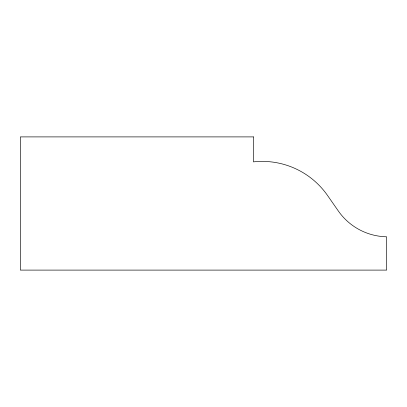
<?xml version="1.0" encoding="UTF-8"?>
<svg xmlns="http://www.w3.org/2000/svg" width="407" height="407" viewBox="0 0 407 407"><rect width="100%" height="100%" fill="white"/><g stroke="black" fill="none" stroke-linecap="round" stroke-linejoin="round"><path stroke-width="0.61" d="M253.449 136.9L20.35 136.9L20.35 270.1L386.65 270.1L386.65 236.798A60.368 60.368 0 0 1 338.283 210.918L327.594 195.553A79.645 79.645 0 0 0 253.449 161.874L253.449 136.9"/></g></svg>
